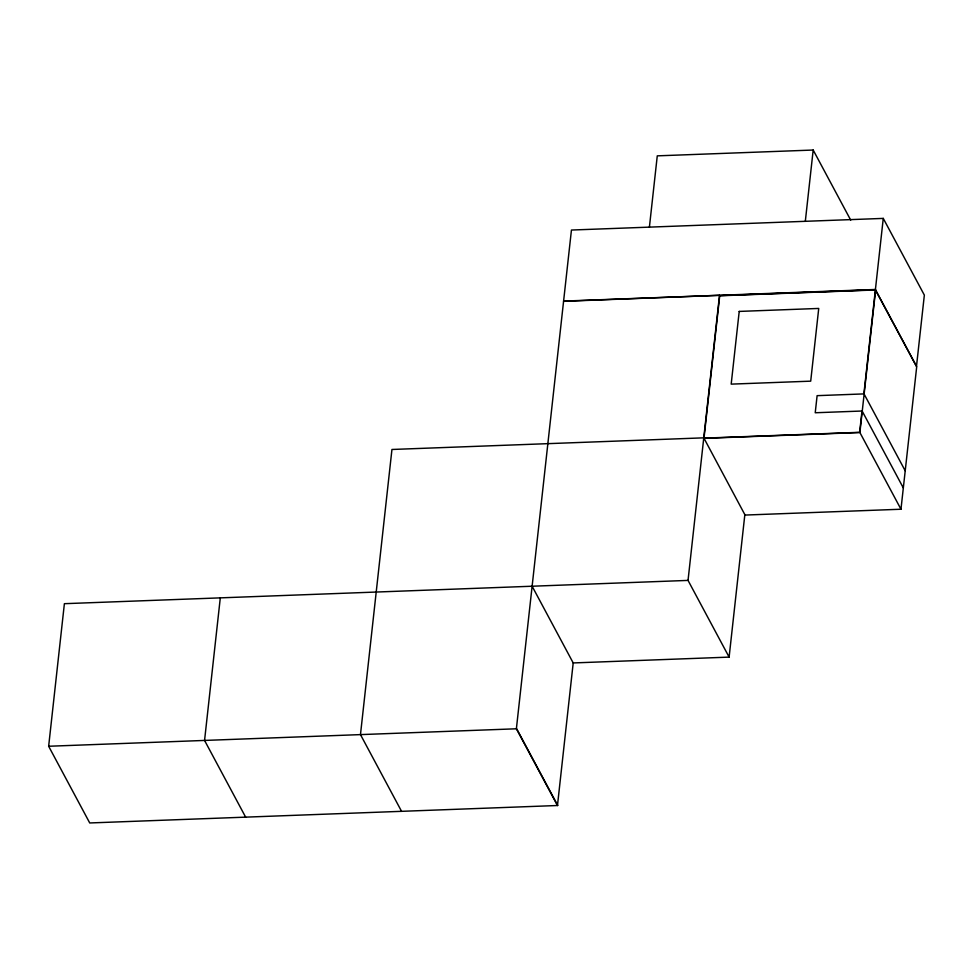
<?xml version="1.0" encoding="UTF-8"?>
<svg xmlns="http://www.w3.org/2000/svg" width="973" height="973" viewBox="0 0 973 973"><rect width="100%" height="100%" fill="white"/><g stroke="black" fill="none" stroke-linecap="round" stroke-linejoin="round"><path stroke-width="1.46" d="M573.206 662.941L557.468 805.51L89.735 822.963L48.65 746.255L64.388 603.686L688.033 580.407L729.118 657.116L573.206 662.941L532.122 586.233M220.299 597.872L204.561 740.441L245.646 817.15M557.468 805.51L516.383 728.789L571.443 230.042L883.265 218.402L924.35 295.111L916.481 366.395L875.153 289.492L563.598 301.095M649.405 227.135L657.274 155.85L813.185 150.037L850.718 220.129M719.254 295.318L563.574 301.326M688.033 580.407L719.509 295.269M719.716 295.78L703.978 438.349L859.889 432.523L900.974 509.232L745.063 515.058L703.771 437.838L391.949 449.477L360.472 734.615L401.557 811.324M729.118 657.116L744.856 514.547M805.316 221.321L813.185 150.037M883.265 218.402L863.89 393.907L817.113 395.658L815.228 412.759L862.005 411.02L859.645 432.328L703.734 438.154M859.889 432.523L875.627 289.954L719.461 295.792M900.974 509.232L916.712 366.675L875.627 289.954M719.473 295.585L875.384 289.772M48.65 746.255L516.383 728.789M864.133 394.101L905.218 470.81M862.236 411.214L903.321 487.923M516.675 728.777L557.76 805.498M739.212 311.421L731.185 384.128L810.704 381.161L818.731 308.441L739.212 311.421"/></g></svg>
